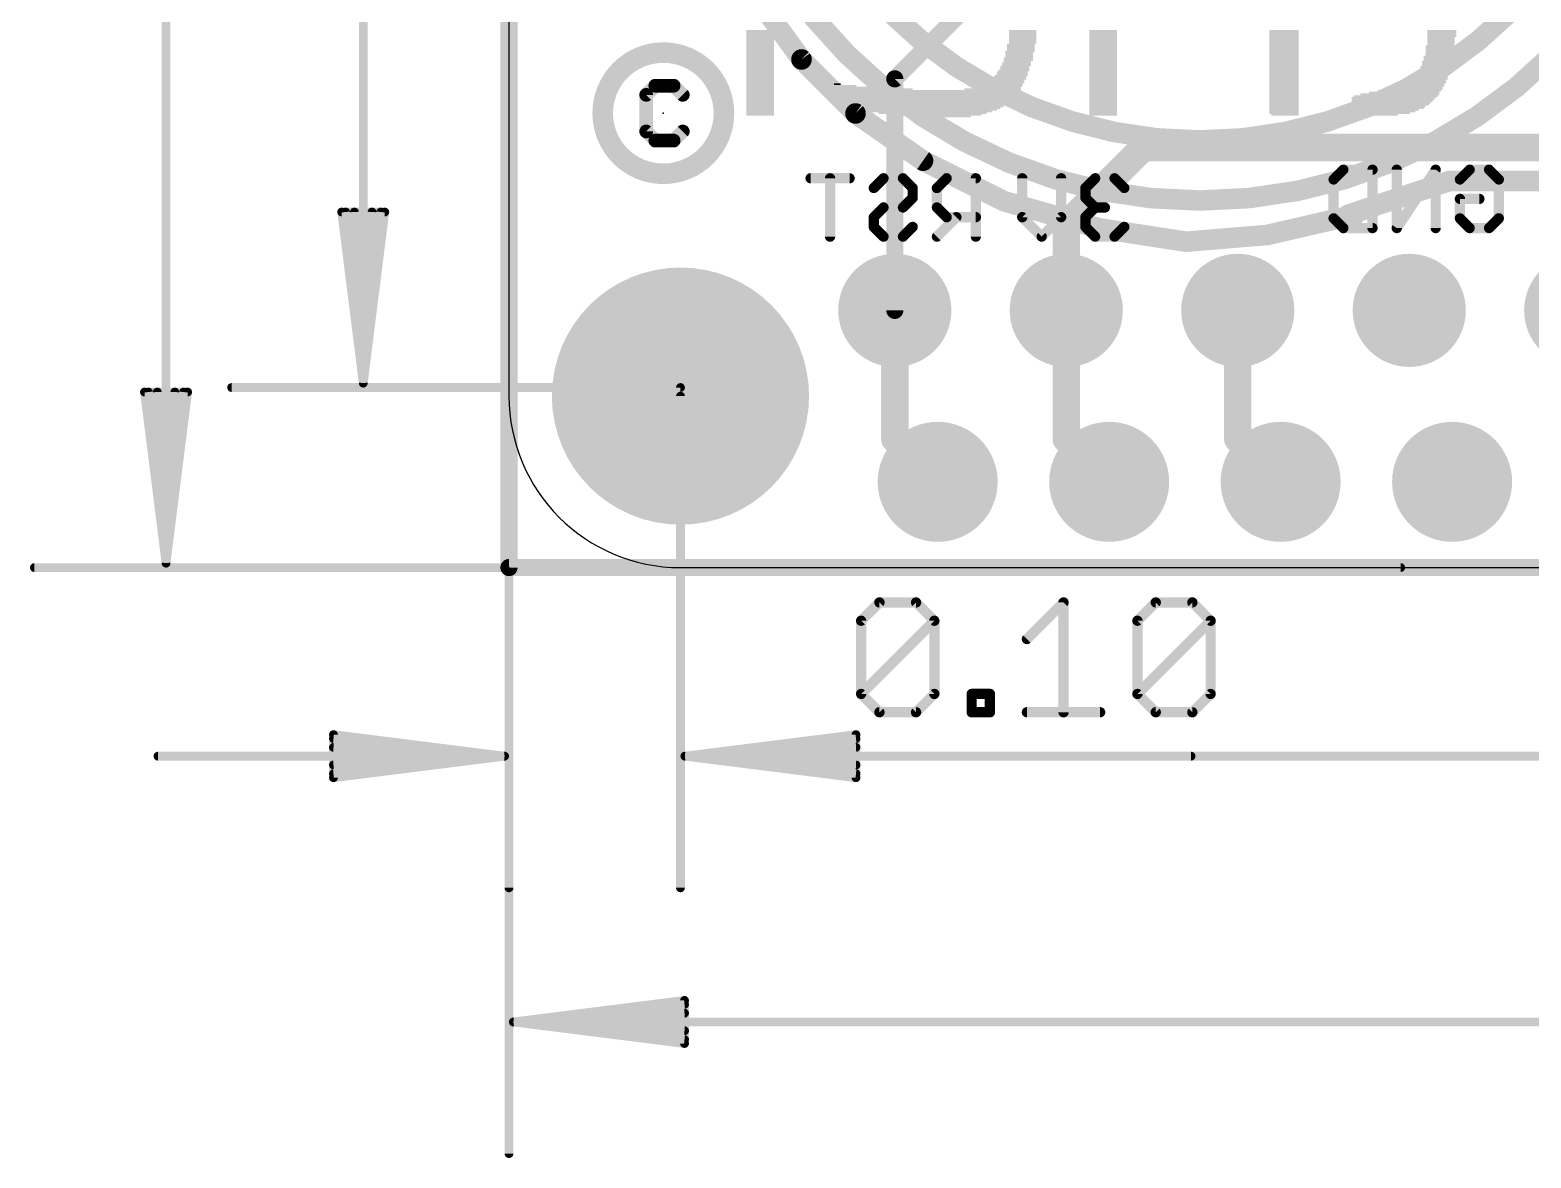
# Model space of a CAD drawing. Extents: x -7.4 to 58.7, y -8.7 to 28.8.
# Drawn here: x -7.1 to 15.14, y -8.75 to 7.96 of the extents above; entities that cross this region are included whole.
import ezdxf

# ---------------------------------------------------------------- set-up
doc = ezdxf.new("R2010")
doc.units = 0
for name, color, linetype in [('1', 12, 'CONTINUOUS'), ('16', 132, 'CONTINUOUS'), ('17', 110, 'CONTINUOUS'), ('20', 53, 'CONTINUOUS'), ('21', 40, 'CONTINUOUS'), ('22', 6, 'CONTINUOUS'), ('23', 53, 'CONTINUOUS'), ('47', 253, 'CONTINUOUS'), ('51', 253, 'CONTINUOUS')]:
    doc.layers.add(name, color=color, linetype=linetype)

# ---------------------------------------------------------------- blocks, each defined once
blk = doc.blocks.new('RECT')
blk.add_solid([(-0.5, -0.5), (0.5, -0.5), (-0.5, 0.5), (0.5, 0.5)])
blk = doc.blocks.new('ROUNDP')
at = {"const_width": 0.5}
blk.add_lwpolyline([(0, -0.25, 1), (0, 0.25, 1), (0, -0.25)], format="xyb", dxfattribs=at)

msp = doc.modelspace()

# ---------------------------------------------------------------- linework, layer by layer
at = {"layer": '1'}
for points, const_width in [([(0, 22.86), (0, 0)], 0.254), ([(5.715, 7.239), (15.494, 17.018)], 0.254), ([(5.715, 3.81), (5.715, 7.239)], 0.254), ([(8.255, 5.08), (9.398, 6.223)], 0.4064), ([(9.398, 6.223), (18.373, 6.223)], 0.4064), ([(8.255, 3.81), (8.255, 5.08)], 0.4064), ([(5.715, 3.81), (5.715, 1.905)], 0.4064), ([(8.255, 3.81), (8.255, 1.905)], 0.4064), ([(10.795, 3.81), (10.795, 1.905)], 0.4064), ([(5.715, 1.905), (6.35, 1.27)], 0.4064), ([(8.255, 1.905), (8.89, 1.27)], 0.4064), ([(10.795, 1.905), (11.43, 1.27)], 0.4064), ([(0, 0), (50.8, 0)], 0.254)]:
    msp.add_lwpolyline(points, dxfattribs=dict(at, const_width=const_width))
for points, const_width in [([(5.7785, 7.239, 1), (5.6515, 7.239)], 0.127), ([(5.6701, 7.2839, 1), (5.7599, 7.1941)], 0.127), ([(9.398, 6.3246, 1), (9.398, 6.1214)], 0.2032), ([(9.4698, 6.1512, 1), (9.3262, 6.2948)], 0.2032), ([(8.3566, 5.08, 1), (8.1534, 5.08)], 0.2032), ([(8.1832, 5.1518, 1), (8.3268, 5.0082)], 0.2032), ([(5.8166, 3.81, 1), (5.6134, 3.81)], 0.2032), ([(8.3566, 3.81, 1), (8.1534, 3.81)], 0.2032), ([(10.8966, 3.81, 1), (10.6934, 3.81)], 0.2032), ([(5.6515, 3.81, 1), (5.7785, 3.81)], 0.127), ([(8.1534, 3.81, 1), (8.3566, 3.81)], 0.2032), ([(5.6134, 1.905, 1), (5.8166, 1.905)], 0.2032), ([(5.7868, 1.9768, 1), (5.6432, 1.8332)], 0.2032), ([(8.1534, 1.905, 1), (8.3566, 1.905)], 0.2032), ([(8.3268, 1.9768, 1), (8.1832, 1.8332)], 0.2032), ([(10.6934, 1.905, 1), (10.8966, 1.905)], 0.2032), ([(10.8668, 1.9768, 1), (10.7232, 1.8332)], 0.2032), ([(6.2782, 1.1982, 1), (6.4218, 1.3418)], 0.2032), ([(8.8182, 1.1982, 1), (8.9618, 1.3418)], 0.2032), ([(11.3582, 1.1982, 1), (11.5018, 1.3418)], 0.2032), ([(0, 0.0635, 1), (0, -0.0635)], 0.127), ([(-0.0635, 0, 1), (0.0635, 0)], 0.127)]:
    msp.add_lwpolyline(points, format="xyb", dxfattribs=dict(at, const_width=const_width))
at = {"layer": '16', "const_width": 0.254}
for points in [[(0, 22.86), (0, 0)], [(0, 0), (50.8, 0)]]:
    msp.add_lwpolyline(points, dxfattribs=at)
at = {"layer": '16', "const_width": 0.127}
for points in [[(0, 0.0635, 1), (0, -0.0635)], [(-0.0635, 0, 1), (0.0635, 0)]]:
    msp.add_lwpolyline(points, format="xyb", dxfattribs=at)
at = {"layer": '20'}
for p, q in [((0, 20.32), (0, 2.54)), ((2.54, 0), (48.26, 0))]:
    msp.add_line(p, q, dxfattribs=at)
msp.add_arc((2.54, 2.54), 2.54, 180, 270, dxfattribs=at)
at = {"layer": '21'}
for points, const_width in [([(3.533, 8.627), (4.333, 7.527)], 0.3048), ([(4.333, 7.527), (5.133, 6.727)], 0.3048), ([(2.1676, 7.1381), (2.032, 7.0025)], 0.2032), ([(2.4387, 7.1381), (2.1676, 7.1381)], 0.2032), ([(2.5743, 7.0025), (2.4387, 7.1381)], 0.2032), ([(2.032, 7.0025), (2.032, 6.4602)], 0.2032), ([(5.133, 6.727), (6.133, 6.027)], 0.3048), ([(2.032, 6.4602), (2.1676, 6.3246)], 0.2032), ([(2.4387, 6.3246), (2.5743, 6.4602)], 0.2032), ([(2.1676, 6.3246), (2.4387, 6.3246)], 0.2032), ([(6.133, 6.027), (7.333, 5.427)], 0.3048), ([(12.433, 5.227), (13.933, 5.727)], 0.3048), ([(13.983, 5.727), (17.133, 5.727)], 0.3048), ([(7.333, 5.427), (8.733, 5.027)], 0.3048), ([(11.233, 4.927), (12.533, 5.227)], 0.3048), ([(8.733, 5.027), (10.033, 4.827)], 0.3048), ([(10.033, 4.827), (11.233, 4.927)], 0.3048)]:
    msp.add_lwpolyline(points, dxfattribs=dict(at, const_width=const_width))
for points, const_width in [([(2.286, 5.833, 1), (2.286, 7.629, 1), (2.286, 5.833)], 0.3048), ([(4.3869, 7.5809, 1), (4.2791, 7.4731)], 0.1524), ([(4.2714, 7.4822, 1), (4.3946, 7.5718)], 0.1524), ([(2.1676, 7.1889, 1), (2.1676, 7.0873)], 0.1016), ([(2.2035, 7.1022, 1), (2.1317, 7.174)], 0.1016), ([(2.4747, 7.174, 1), (2.4028, 7.1022)], 0.1016), ([(2.4387, 7.0873, 1), (2.4387, 7.1889)], 0.1016), ([(2.0828, 7.0025, 1), (1.9812, 7.0025)], 0.1016), ([(1.9961, 7.0384, 1), (2.0679, 6.9666)], 0.1016), ([(2.5384, 6.9666, 1), (2.6102, 7.0384)], 0.1016), ([(5.1767, 6.7894, 1), (5.0893, 6.6646)], 0.1524), ([(5.0791, 6.6731, 1), (5.1869, 6.7809)], 0.1524), ([(2.0679, 6.4961, 1), (1.9961, 6.4243)], 0.1016), ([(1.9812, 6.4602, 1), (2.0828, 6.4602)], 0.1016), ([(2.6102, 6.4243, 1), (2.5384, 6.4961)], 0.1016), ([(2.1676, 6.3754, 1), (2.1676, 6.2738)], 0.1016), ([(2.1317, 6.2887, 1), (2.2035, 6.3605)], 0.1016), ([(2.4028, 6.3605, 1), (2.4747, 6.2887)], 0.1016), ([(2.4387, 6.2738, 1), (2.4387, 6.3754)], 0.1016), ([(6.1671, 6.0952, 1), (6.0989, 5.9588)], 0.1524), ([(6.0893, 5.9646, 1), (6.1767, 6.0894)], 0.1524), ([(13.983, 5.8032, 1), (13.983, 5.6508)], 0.1524), ([(13.9571, 5.6547, 1), (13.9089, 5.7993)], 0.1524), ([(7.3539, 5.5003, 1), (7.3121, 5.3537)], 0.1524), ([(7.2989, 5.3588, 1), (7.3671, 5.4952)], 0.1524), ([(12.4089, 5.2993, 1), (12.4571, 5.1547)], 0.1524), ([(12.5501, 5.1528, 1), (12.5159, 5.3012)], 0.1524), ([(8.7446, 5.1023, 1), (8.7214, 4.9517)], 0.1524), ([(8.7121, 4.9537, 1), (8.7539, 5.1003)], 0.1524), ([(10.0267, 4.9029, 1), (10.0393, 4.7511)], 0.1524), ([(10.0214, 4.7517, 1), (10.0446, 4.9023)], 0.1524), ([(11.2159, 5.0012, 1), (11.2501, 4.8528)], 0.1524), ([(11.2393, 4.8511, 1), (11.2267, 5.0029)], 0.1524)]:
    msp.add_lwpolyline(points, format="xyb", dxfattribs=dict(at, const_width=const_width))
at = {"layer": '22', "const_width": 0.1524}
for points in [[(5.044, 5.7665), (4.4678, 5.7665)], [(4.7559, 4.9022), (4.7559, 5.7665)], [(5.4033, 5.6225), (5.5474, 5.7665)], [(5.5474, 5.7665), (5.8355, 5.7665)], [(5.8355, 5.7665), (5.9796, 5.6225)], [(6.4829, 5.7665), (6.3389, 5.6225)], [(6.9151, 5.7665), (6.4829, 5.7665)], [(6.9151, 4.9022), (6.9151, 5.7665)], [(7.6026, 5.1903), (7.6026, 5.7665)], [(8.1788, 5.7665), (8.1788, 5.1903)], [(8.6822, 5.7665), (8.5381, 5.6225)], [(8.9703, 5.7665), (8.6822, 5.7665)], [(9.1143, 5.6225), (8.9703, 5.7665)], [(12.2148, 5.7495), (12.3589, 5.8935)], [(12.2148, 5.1733), (12.2148, 5.7495)], [(12.3589, 5.8935), (12.791, 5.8935)], [(12.791, 5.8935), (12.791, 5.0292)], [(13.7266, 5.8935), (13.1503, 5.0292)], [(13.1503, 5.0292), (13.1503, 5.8935)], [(13.7266, 5.0292), (13.7266, 5.8935)], [(14.0859, 5.7495), (14.2299, 5.8935)], [(14.2299, 5.8935), (14.518, 5.8935)], [(14.518, 5.8935), (14.6621, 5.7495)], [(14.6621, 5.7495), (14.6621, 5.1733)], [(5.9796, 5.6225), (5.9796, 5.4784)], [(6.3389, 5.6225), (6.3389, 5.3344)], [(8.5381, 5.6225), (8.5381, 5.4784)], [(5.5474, 5.3344), (5.4033, 5.1903)], [(5.8355, 5.3344), (5.5474, 5.3344)], [(5.9796, 5.4784), (5.8355, 5.3344)], [(6.3389, 5.3344), (6.4829, 5.1903)], [(8.5381, 5.4784), (8.6822, 5.3344)], [(8.6822, 5.3344), (8.5381, 5.1903)], [(8.6822, 5.3344), (8.8262, 5.3344)], [(14.0859, 5.1733), (14.0859, 5.4614)], [(14.0859, 5.4614), (14.374, 5.4614)], [(5.4033, 5.1903), (5.4033, 5.0463)], [(5.4033, 5.0463), (5.5474, 4.9022)], [(5.8355, 4.9022), (5.9796, 5.0463)], [(6.627, 5.1903), (6.3389, 4.9022)], [(6.4829, 5.1903), (6.9151, 5.1903)], [(7.8907, 4.9022), (7.6026, 5.1903)], [(8.1788, 5.1903), (7.8907, 4.9022)], [(8.5381, 5.1903), (8.5381, 5.0463)], [(8.5381, 5.0463), (8.6822, 4.9022)], [(8.9703, 4.9022), (9.1143, 5.0463)], [(12.3589, 5.0292), (12.2148, 5.1733)], [(14.2299, 5.0292), (14.0859, 5.1733)], [(14.6621, 5.1733), (14.518, 5.0292)], [(5.5474, 4.9022), (5.8355, 4.9022)], [(8.6822, 4.9022), (8.9703, 4.9022)], [(12.791, 5.0292), (12.3589, 5.0292)], [(14.518, 5.0292), (14.2299, 5.0292)]]:
    msp.add_lwpolyline(points, dxfattribs=at)
at = {"layer": '22', "const_width": 0.0762}
for points in [[(4.4678, 5.8046, 1), (4.4678, 5.7284)], [(4.794, 5.7665, 1), (4.7178, 5.7665)], [(5.044, 5.7284, 1), (5.044, 5.8046)], [(5.5474, 5.8046, 1), (5.5474, 5.7284)], [(5.5743, 5.7396, 1), (5.5204, 5.7935)], [(5.8624, 5.7935, 1), (5.8086, 5.7396)], [(5.8355, 5.7284, 1), (5.8355, 5.8046)], [(6.4829, 5.8046, 1), (6.4829, 5.7284)], [(6.5099, 5.7396, 1), (6.456, 5.7935)], [(6.9532, 5.7665, 1), (6.877, 5.7665)], [(6.9151, 5.7284, 1), (6.9151, 5.8046)], [(7.6407, 5.7665, 1), (7.5645, 5.7665)], [(8.2169, 5.7665, 1), (8.1407, 5.7665)], [(8.6822, 5.8046, 1), (8.6822, 5.7284)], [(8.7091, 5.7396, 1), (8.6552, 5.7935)], [(8.9972, 5.7935, 1), (8.9433, 5.7396)], [(8.9703, 5.7284, 1), (8.9703, 5.8046)], [(12.2529, 5.7495, 1), (12.1767, 5.7495)], [(12.1879, 5.7764, 1), (12.2418, 5.7225)], [(12.3589, 5.9316, 1), (12.3589, 5.8554)], [(12.3858, 5.8666, 1), (12.3319, 5.9205)], [(12.8291, 5.8935, 1), (12.7529, 5.8935)], [(12.791, 5.8554, 1), (12.791, 5.9316)], [(13.1884, 5.8935, 1), (13.1122, 5.8935)], [(13.7647, 5.8935, 1), (13.6885, 5.8935)], [(13.7583, 5.8724, 1), (13.6949, 5.9147)], [(14.0589, 5.7764, 1), (14.1128, 5.7225)], [(14.2299, 5.9316, 1), (14.2299, 5.8554)], [(14.2569, 5.8666, 1), (14.203, 5.9205)], [(14.545, 5.9205, 1), (14.4911, 5.8666)], [(14.518, 5.8554, 1), (14.518, 5.9316)], [(14.7002, 5.7495, 1), (14.624, 5.7495)], [(14.6351, 5.7225, 1), (14.689, 5.7764)], [(5.3764, 5.6494, 1), (5.4303, 5.5955)], [(6.0177, 5.6225, 1), (5.9415, 5.6225)], [(5.9526, 5.5955, 1), (6.0065, 5.6494)], [(6.3119, 5.6494, 1), (6.3658, 5.5955)], [(6.377, 5.6225, 1), (6.3008, 5.6225)], [(8.5762, 5.6225, 1), (8.5, 5.6225)], [(8.5112, 5.6494, 1), (8.565, 5.5955)], [(9.0874, 5.5955, 1), (9.1413, 5.6494)], [(5.5474, 5.3725, 1), (5.5474, 5.2963)], [(5.5743, 5.3074, 1), (5.5204, 5.3613)], [(5.8086, 5.3613, 1), (5.8624, 5.3074)], [(5.8355, 5.2963, 1), (5.8355, 5.3725)], [(5.9415, 5.4784, 1), (6.0177, 5.4784)], [(6.0065, 5.4515, 1), (5.9526, 5.5054)], [(6.3658, 5.3613, 1), (6.3119, 5.3074)], [(6.3008, 5.3344, 1), (6.377, 5.3344)], [(8.565, 5.5054, 1), (8.5112, 5.4515)], [(8.5, 5.4784, 1), (8.5762, 5.4784)], [(8.6822, 5.3725, 1), (8.6822, 5.2963)], [(8.7091, 5.3074, 1), (8.6552, 5.3613)], [(8.6552, 5.3074, 1), (8.7091, 5.3613)], [(8.8262, 5.2963, 1), (8.8262, 5.3725)], [(14.124, 5.4614, 1), (14.0478, 5.4614)], [(14.0859, 5.4995, 1), (14.0859, 5.4233)], [(14.374, 5.4233, 1), (14.374, 5.4995)], [(5.4414, 5.1903, 1), (5.3652, 5.1903)], [(5.3764, 5.2173, 1), (5.4303, 5.1634)], [(5.4303, 5.0732, 1), (5.3764, 5.0193)], [(6.0065, 5.0193, 1), (5.9526, 5.0732)], [(6.4829, 5.2284, 1), (6.4829, 5.1522)], [(6.456, 5.1634, 1), (6.5099, 5.2173)], [(6.6539, 5.1634, 1), (6.6, 5.2173)], [(6.9151, 5.1522, 1), (6.9151, 5.2284)], [(7.6295, 5.2173, 1), (7.5756, 5.1634)], [(7.5645, 5.1903, 1), (7.6407, 5.1903)], [(8.1407, 5.1903, 1), (8.2169, 5.1903)], [(8.2057, 5.1634, 1), (8.1519, 5.2173)], [(8.5762, 5.1903, 1), (8.5, 5.1903)], [(8.5112, 5.2173, 1), (8.565, 5.1634)], [(8.565, 5.0732, 1), (8.5112, 5.0193)], [(9.1413, 5.0193, 1), (9.0874, 5.0732)], [(12.2418, 5.2002, 1), (12.1879, 5.1463)], [(12.1767, 5.1733, 1), (12.2529, 5.1733)], [(14.1128, 5.2002, 1), (14.0589, 5.1463)], [(14.0478, 5.1733, 1), (14.124, 5.1733)], [(14.624, 5.1733, 1), (14.7002, 5.1733)], [(14.689, 5.1463, 1), (14.6351, 5.2002)], [(4.7178, 4.9022, 1), (4.794, 4.9022)], [(5.3652, 5.0463, 1), (5.4414, 5.0463)], [(5.5474, 4.9403, 1), (5.5474, 4.8641)], [(5.5204, 4.8753, 1), (5.5743, 4.9291)], [(5.8086, 4.9291, 1), (5.8624, 4.8753)], [(5.8355, 4.8641, 1), (5.8355, 4.9403)], [(6.3119, 4.9291, 1), (6.3658, 4.8753)], [(6.877, 4.9022, 1), (6.9532, 4.9022)], [(7.8637, 4.9291, 1), (7.9176, 4.8753)], [(7.8637, 4.8753, 1), (7.9176, 4.9291)], [(8.5, 5.0463, 1), (8.5762, 5.0463)], [(8.6822, 4.9403, 1), (8.6822, 4.8641)], [(8.6552, 4.8753, 1), (8.7091, 4.9291)], [(8.9433, 4.9291, 1), (8.9972, 4.8753)], [(8.9703, 4.8641, 1), (8.9703, 4.9403)], [(12.3589, 5.0673, 1), (12.3589, 4.9911)], [(12.3319, 5.0023, 1), (12.3858, 5.0561)], [(12.7529, 5.0292, 1), (12.8291, 5.0292)], [(12.791, 4.9911, 1), (12.791, 5.0673)], [(13.1186, 5.0503, 1), (13.182, 5.0081)], [(13.1122, 5.0292, 1), (13.1884, 5.0292)], [(13.6885, 5.0292, 1), (13.7647, 5.0292)], [(14.2299, 5.0673, 1), (14.2299, 4.9911)], [(14.203, 5.0023, 1), (14.2569, 5.0561)], [(14.4911, 5.0561, 1), (14.545, 5.0023)], [(14.518, 4.9911, 1), (14.518, 5.0673)]]:
    msp.add_lwpolyline(points, format="xyb", dxfattribs=at)
at = {"layer": '23'}
for p in [(2.286, 6.731), (0, 0)]:
    msp.add_point(p, dxfattribs=at)
at = {"layer": '47'}
for points, const_width in [([(-5.08, 0.065), (-5.08, 22.795)], 0.13), ([(-2.159, 2.732), (-2.159, 20.255)], 0.13), ([(0, 16.51), (0, -4.744)], 0.13), ([(0, 12.7), (0, -8.681)], 0.13), ([(-2.159, 2.732), (-2.4782, 5.267)], 0.13), ([(-2.4782, 5.267), (-1.8398, 5.267)], 0.13), ([(-2.159, 2.732), (-2.419, 5.267)], 0.13), ([(-2.159, 2.732), (-2.289, 5.267)], 0.13), ([(-1.8398, 5.267), (-2.159, 2.732)], 0.13), ([(-2.029, 5.267), (-2.159, 2.732)], 0.13), ([(-1.899, 5.267), (-2.159, 2.732)], 0.13), ([(2.54, 2.667), (-4.109, 2.667)], 0.13), ([(2.54, 2.667), (2.54, -4.744)], 0.13), ([(-5.08, 0.065), (-5.3992, 2.6)], 0.13), ([(-5.3992, 2.6), (-4.7608, 2.6)], 0.13), ([(-5.08, 0.065), (-5.34, 2.6)], 0.13), ([(-5.08, 0.065), (-5.21, 2.6)], 0.13), ([(-4.7608, 2.6), (-5.08, 0.065)], 0.13), ([(-4.95, 2.6), (-5.08, 0.065)], 0.13), ([(-4.82, 2.6), (-5.08, 0.065)], 0.13), ([(2.54, 2.54), (2.54, -4.744)], 0.13), ([(13.208, 0), (-7.03, 0)], 0.13), ([(5.2162, -0.7875), (5.4874, -0.5163)], 0.1524), ([(5.4874, -0.5163), (6.0297, -0.5163)], 0.1524), ([(6.0297, -0.5163), (6.3009, -0.7875)], 0.1524), ([(7.6719, -1.0586), (8.2143, -0.5163)], 0.1524), ([(8.2143, -0.5163), (8.2143, -2.1433)], 0.1524), ([(9.3091, -0.7875), (9.5803, -0.5163)], 0.1524), ([(9.5803, -0.5163), (10.1226, -0.5163)], 0.1524), ([(10.1226, -0.5163), (10.3938, -0.7875)], 0.1524), ([(5.2162, -1.8721), (5.2162, -0.7875)], 0.1524), ([(5.2162, -1.8721), (6.3009, -0.7875)], 0.1524), ([(6.3009, -0.7875), (6.3009, -1.8721)], 0.1524), ([(9.3091, -1.8721), (9.3091, -0.7875)], 0.1524), ([(9.3091, -1.8721), (10.3938, -0.7875)], 0.1524), ([(10.3938, -0.7875), (10.3938, -1.8721)], 0.1524), ([(5.4874, -2.1433), (5.2162, -1.8721)], 0.1524), ([(6.3009, -1.8721), (6.0297, -2.1433)], 0.1524), ([(6.8534, -2.1433), (6.8534, -1.8721)], 0.1524), ([(6.8534, -1.8721), (7.1245, -1.8721)], 0.1524), ([(7.1245, -1.8721), (7.1245, -2.1433)], 0.1524), ([(9.5803, -2.1433), (9.3091, -1.8721)], 0.1524), ([(10.3938, -1.8721), (10.1226, -2.1433)], 0.1524), ([(6.0297, -2.1433), (5.4874, -2.1433)], 0.1524), ([(7.1245, -2.1433), (6.8534, -2.1433)], 0.1524), ([(7.6719, -2.1433), (8.7566, -2.1433)], 0.1524), ([(10.1226, -2.1433), (9.5803, -2.1433)], 0.1524), ([(-0.065, -2.794), (-2.6, -2.4748)], 0.13), ([(-2.6, -2.4748), (-2.6, -3.1132)], 0.13), ([(2.605, -2.794), (5.14, -2.4748)], 0.13), ([(2.605, -2.794), (5.14, -2.4748)], 0.13), ([(5.14, -2.4748), (5.14, -3.1132)], 0.13), ([(5.14, -2.4748), (5.14, -3.1132)], 0.13), ([(-0.065, -2.794), (-2.6, -2.534)], 0.13), ([(-0.065, -2.794), (-2.6, -2.664)], 0.13), ([(2.605, -2.794), (5.14, -2.534)], 0.13), ([(2.605, -2.794), (5.14, -2.534)], 0.13), ([(2.605, -2.794), (5.14, -2.664)], 0.13), ([(2.605, -2.794), (5.14, -2.664)], 0.13), ([(-0.065, -2.794), (-5.2, -2.794)], 0.13), ([(-2.6, -3.1132), (-0.065, -2.794)], 0.13), ([(-2.6, -2.924), (-0.065, -2.794)], 0.13), ([(-2.6, -3.054), (-0.065, -2.794)], 0.13), ([(2.605, -2.794), (10.1028, -2.794)], 0.13), ([(5.14, -3.1132), (2.605, -2.794)], 0.13), ([(5.14, -2.924), (2.605, -2.794)], 0.13), ([(5.14, -3.054), (2.605, -2.794)], 0.13), ([(2.605, -2.794), (48.195, -2.794)], 0.13), ([(5.14, -3.1132), (2.605, -2.794)], 0.13), ([(5.14, -2.924), (2.605, -2.794)], 0.13), ([(5.14, -3.054), (2.605, -2.794)], 0.13), ([(0.065, -6.731), (2.6, -6.4118)], 0.13), ([(0.065, -6.731), (2.6, -6.471)], 0.13), ([(2.6, -6.4118), (2.6, -7.0502)], 0.13), ([(0.065, -6.731), (2.6, -6.601)], 0.13), ([(0.065, -6.731), (50.735, -6.731)], 0.13), ([(2.6, -7.0502), (0.065, -6.731)], 0.13), ([(2.6, -6.861), (0.065, -6.731)], 0.13), ([(2.6, -6.991), (0.065, -6.731)], 0.13)]:
    msp.add_lwpolyline(points, dxfattribs=dict(at, const_width=const_width))
for points, const_width in [([(-2.446, 5.2711, 1), (-2.5105, 5.2629)], 0.065), ([(-2.4782, 5.2995, 1), (-2.4782, 5.2345)], 0.065), ([(-2.3867, 5.2703, 1), (-2.4513, 5.2637)], 0.065), ([(-2.2565, 5.2687, 1), (-2.3215, 5.2653)], 0.065), ([(-1.9965, 5.2653, 1), (-2.0615, 5.2687)], 0.065), ([(-1.8667, 5.2637, 1), (-1.9313, 5.2703)], 0.065), ([(-1.8075, 5.2629, 1), (-1.872, 5.2711)], 0.065), ([(-1.8398, 5.2345, 1), (-1.8398, 5.2995)], 0.065), ([(-4.109, 2.6995, 1), (-4.109, 2.6345)], 0.065), ([(-2.1912, 2.7361, 1), (-2.1268, 2.7279)], 0.065), ([(-2.1913, 2.7353, 1), (-2.1267, 2.7287)], 0.065), ([(-2.1915, 2.7303, 1), (-2.1265, 2.7337)], 0.065), ([(-2.1915, 2.7337, 1), (-2.1265, 2.7303)], 0.065), ([(-2.1915, 2.732, 1), (-2.1265, 2.732)], 0.065), ([(-2.1913, 2.7287, 1), (-2.1267, 2.7353)], 0.065), ([(-2.1912, 2.7279, 1), (-2.1268, 2.7361)], 0.065), ([(2.5725, 2.667, 1), (2.5075, 2.667)], 0.065), ([(2.54, 2.6345, 1), (2.54, 2.6995)], 0.065), ([(-5.367, 2.6041, 1), (-5.4315, 2.5959)], 0.065), ([(-5.3992, 2.6325, 1), (-5.3992, 2.5675)], 0.065), ([(-5.3077, 2.6033, 1), (-5.3723, 2.5967)], 0.065), ([(-5.1775, 2.6017, 1), (-5.2425, 2.5983)], 0.065), ([(-4.9175, 2.5983, 1), (-4.9825, 2.6017)], 0.065), ([(-4.7877, 2.5967, 1), (-4.8523, 2.6033)], 0.065), ([(-4.7285, 2.5959, 1), (-4.793, 2.6041)], 0.065), ([(-4.7608, 2.5675, 1), (-4.7608, 2.6325)], 0.065), ([(2.5725, 2.54, 1), (2.5075, 2.54)], 0.065), ([(-7.03, 0.0325, 1), (-7.03, -0.0325)], 0.065), ([(-5.1122, 0.0691, 1), (-5.0478, 0.0609)], 0.065), ([(-5.1123, 0.0683, 1), (-5.0477, 0.0617)], 0.065), ([(-5.1125, 0.0633, 1), (-5.0475, 0.0667)], 0.065), ([(-5.1125, 0.0667, 1), (-5.0475, 0.0633)], 0.065), ([(-5.1125, 0.065, 1), (-5.0475, 0.065)], 0.065), ([(-5.1123, 0.0617, 1), (-5.0477, 0.0683)], 0.065), ([(-5.1122, 0.0609, 1), (-5.0478, 0.0691)], 0.065), ([(13.208, -0.0325, 1), (13.208, 0.0325)], 0.065), ([(5.4874, -0.4782, 1), (5.4874, -0.5544)], 0.0762), ([(5.5143, -0.5433, 1), (5.4604, -0.4894)], 0.0762), ([(6.0566, -0.4894, 1), (6.0028, -0.5433)], 0.0762), ([(6.0297, -0.5544, 1), (6.0297, -0.4782)], 0.0762), ([(8.2524, -0.5163, 1), (8.1762, -0.5163)], 0.0762), ([(8.2412, -0.5433, 1), (8.1873, -0.4894)], 0.0762), ([(9.5803, -0.4782, 1), (9.5803, -0.5544)], 0.0762), ([(9.6072, -0.5433, 1), (9.5533, -0.4894)], 0.0762), ([(10.1495, -0.4894, 1), (10.0956, -0.5433)], 0.0762), ([(10.1226, -0.5544, 1), (10.1226, -0.4782)], 0.0762), ([(5.2543, -0.7875, 1), (5.1781, -0.7875)], 0.0762), ([(5.1893, -0.7605, 1), (5.2431, -0.8144)], 0.0762), ([(6.339, -0.7875, 1), (6.2628, -0.7875)], 0.0762), ([(6.3278, -0.8144, 1), (6.2739, -0.7605)], 0.0762), ([(6.2739, -0.8144, 1), (6.3278, -0.7605)], 0.0762), ([(9.2821, -0.7605, 1), (9.336, -0.8144)], 0.0762), ([(9.3472, -0.7875, 1), (9.271, -0.7875)], 0.0762), ([(10.4319, -0.7875, 1), (10.3557, -0.7875)], 0.0762), ([(10.4207, -0.8144, 1), (10.3668, -0.7605)], 0.0762), ([(10.3668, -0.8144, 1), (10.4207, -0.7605)], 0.0762), ([(7.645, -1.0317, 1), (7.6989, -1.0856)], 0.0762), ([(5.2431, -1.8452, 1), (5.1893, -1.8991)], 0.0762), ([(5.1893, -1.8452, 1), (5.2431, -1.8991)], 0.0762), ([(5.1781, -1.8721, 1), (5.2543, -1.8721)], 0.0762), ([(6.2628, -1.8721, 1), (6.339, -1.8721)], 0.0762), ([(6.3278, -1.8991, 1), (6.2739, -1.8452)], 0.0762), ([(6.8915, -1.8721, 1), (6.8153, -1.8721)], 0.0762), ([(6.8534, -1.834, 1), (6.8534, -1.9102)], 0.0762), ([(7.1626, -1.8721, 1), (7.0864, -1.8721)], 0.0762), ([(7.1245, -1.9102, 1), (7.1245, -1.834)], 0.0762), ([(9.336, -1.8452, 1), (9.2821, -1.8991)], 0.0762), ([(9.2821, -1.8452, 1), (9.336, -1.8991)], 0.0762), ([(9.271, -1.8721, 1), (9.3472, -1.8721)], 0.0762), ([(10.3557, -1.8721, 1), (10.4319, -1.8721)], 0.0762), ([(10.4207, -1.8991, 1), (10.3668, -1.8452)], 0.0762), ([(5.4874, -2.1052, 1), (5.4874, -2.1814)], 0.0762), ([(5.4604, -2.1702, 1), (5.5143, -2.1164)], 0.0762), ([(6.0028, -2.1164, 1), (6.0566, -2.1702)], 0.0762), ([(6.0297, -2.1814, 1), (6.0297, -2.1052)], 0.0762), ([(6.8534, -2.1052, 1), (6.8534, -2.1814)], 0.0762), ([(6.8153, -2.1433, 1), (6.8915, -2.1433)], 0.0762), ([(7.0864, -2.1433, 1), (7.1626, -2.1433)], 0.0762), ([(7.1245, -2.1814, 1), (7.1245, -2.1052)], 0.0762), ([(7.6719, -2.1052, 1), (7.6719, -2.1814)], 0.0762), ([(8.1762, -2.1433, 1), (8.2524, -2.1433)], 0.0762), ([(8.7566, -2.1814, 1), (8.7566, -2.1052)], 0.0762), ([(9.5803, -2.1052, 1), (9.5803, -2.1814)], 0.0762), ([(9.5533, -2.1702, 1), (9.6072, -2.1164)], 0.0762), ([(10.0956, -2.1164, 1), (10.1495, -2.1702)], 0.0762), ([(10.1226, -2.1814, 1), (10.1226, -2.1052)], 0.0762), ([(-2.5959, -2.4425, 1), (-2.6041, -2.507)], 0.065), ([(-2.5675, -2.4748, 1), (-2.6325, -2.4748)], 0.065), ([(5.1725, -2.4748, 1), (5.1075, -2.4748)], 0.065), ([(5.1725, -2.4748, 1), (5.1075, -2.4748)], 0.065), ([(5.1441, -2.507, 1), (5.1359, -2.4425)], 0.065), ([(5.1441, -2.507, 1), (5.1359, -2.4425)], 0.065), ([(-2.5967, -2.5017, 1), (-2.6033, -2.5663)], 0.065), ([(-2.5983, -2.6315, 1), (-2.6017, -2.6965)], 0.065), ([(5.1433, -2.5663, 1), (5.1367, -2.5017)], 0.065), ([(5.1433, -2.5663, 1), (5.1367, -2.5017)], 0.065), ([(5.1417, -2.6965, 1), (5.1383, -2.6315)], 0.065), ([(5.1417, -2.6965, 1), (5.1383, -2.6315)], 0.065), ([(-5.2, -2.7615, 1), (-5.2, -2.8265)], 0.065), ([(-2.6017, -2.8915, 1), (-2.5983, -2.9565)], 0.065), ([(-0.0609, -2.8262, 1), (-0.0691, -2.7618)], 0.065), ([(-0.0691, -2.8262, 1), (-0.0609, -2.7618)], 0.065), ([(-0.0617, -2.8263, 1), (-0.0683, -2.7617)], 0.065), ([(-0.0683, -2.8263, 1), (-0.0617, -2.7617)], 0.065), ([(-0.0667, -2.8265, 1), (-0.0633, -2.7615)], 0.065), ([(-0.0633, -2.8265, 1), (-0.0667, -2.7615)], 0.065), ([(-0.065, -2.8265, 1), (-0.065, -2.7615)], 0.065), ([(2.605, -2.7615, 1), (2.605, -2.8265)], 0.065), ([(2.6091, -2.7618, 1), (2.6009, -2.8262)], 0.065), ([(2.6033, -2.7615, 1), (2.6067, -2.8265)], 0.065), ([(2.6067, -2.7615, 1), (2.6033, -2.8265)], 0.065), ([(2.6083, -2.7617, 1), (2.6017, -2.8263)], 0.065), ([(2.605, -2.7615, 1), (2.605, -2.8265)], 0.065), ([(2.6091, -2.7618, 1), (2.6009, -2.8262)], 0.065), ([(2.6033, -2.7615, 1), (2.6067, -2.8265)], 0.065), ([(2.6067, -2.7615, 1), (2.6033, -2.8265)], 0.065), ([(2.6083, -2.7617, 1), (2.6017, -2.8263)], 0.065), ([(2.6017, -2.7617, 1), (2.6083, -2.8263)], 0.065), ([(2.6017, -2.7617, 1), (2.6083, -2.8263)], 0.065), ([(2.6009, -2.7618, 1), (2.6091, -2.8262)], 0.065), ([(2.6009, -2.7618, 1), (2.6091, -2.8262)], 0.065), ([(5.1383, -2.9565, 1), (5.1417, -2.8915)], 0.065), ([(5.1383, -2.9565, 1), (5.1417, -2.8915)], 0.065), ([(10.1028, -2.8265, 1), (10.1028, -2.7615)], 0.065), ([(-2.6033, -3.0217, 1), (-2.5967, -3.0863)], 0.065), ([(-2.6041, -3.081, 1), (-2.5959, -3.1455)], 0.065), ([(-2.6325, -3.1132, 1), (-2.5675, -3.1132)], 0.065), ([(5.1075, -3.1132, 1), (5.1725, -3.1132)], 0.065), ([(5.1075, -3.1132, 1), (5.1725, -3.1132)], 0.065), ([(5.1359, -3.1455, 1), (5.1441, -3.081)], 0.065), ([(5.1359, -3.1455, 1), (5.1441, -3.081)], 0.065), ([(5.1367, -3.0863, 1), (5.1433, -3.0217)], 0.065), ([(5.1367, -3.0863, 1), (5.1433, -3.0217)], 0.065), ([(-0.0325, -4.744, 1), (0.0325, -4.744)], 0.065), ([(2.5075, -4.744, 1), (2.5725, -4.744)], 0.065), ([(2.5075, -4.744, 1), (2.5725, -4.744)], 0.065), ([(2.6325, -6.4118, 1), (2.5675, -6.4118)], 0.065), ([(2.6041, -6.444, 1), (2.5959, -6.3795)], 0.065), ([(2.6033, -6.5033, 1), (2.5967, -6.4387)], 0.065), ([(0.065, -6.6985, 1), (0.065, -6.7635)], 0.065), ([(0.0691, -6.6988, 1), (0.0609, -6.7632)], 0.065), ([(0.0633, -6.6985, 1), (0.0667, -6.7635)], 0.065), ([(0.0667, -6.6985, 1), (0.0633, -6.7635)], 0.065), ([(0.0683, -6.6987, 1), (0.0617, -6.7633)], 0.065), ([(0.0617, -6.6987, 1), (0.0683, -6.7633)], 0.065), ([(0.0609, -6.6988, 1), (0.0691, -6.7632)], 0.065), ([(2.6017, -6.6335, 1), (2.5983, -6.5685)], 0.065), ([(2.5983, -6.8935, 1), (2.6017, -6.8285)], 0.065), ([(2.5675, -7.0502, 1), (2.6325, -7.0502)], 0.065), ([(2.5959, -7.0825, 1), (2.6041, -7.018)], 0.065), ([(2.5967, -7.0233, 1), (2.6033, -6.9587)], 0.065), ([(-0.0325, -8.681, 1), (0.0325, -8.681)], 0.065)]:
    msp.add_lwpolyline(points, format="xyb", dxfattribs=dict(at, const_width=const_width))
at = {"layer": '51', "const_width": 0.3048}
for points in [[(10.233, 5.437, 1), (10.233, 20.217, 1), (10.233, 5.437)], [(10.233, 6.327, 1), (10.233, 19.327, 1), (10.233, 6.327)]]:
    msp.add_lwpolyline(points, format="xyb", dxfattribs=at)

# ---------------------------------------------------------------- block references
at = {"layer": '17', "xscale": 1.6764, "yscale": 1.6764, "rotation": 270}
for p in [(5.715, 3.81), (5.715, 3.81), (8.255, 3.81), (8.255, 3.81), (10.795, 3.81), (10.795, 3.81), (13.335, 3.81), (13.335, 3.81), (15.875, 3.81), (15.875, 3.81)]:
    msp.add_blockref('ROUNDP', p, dxfattribs=at)
at = {"layer": '17'}
for p, xscale, yscale in [((2.54, 2.54), 3.81, 3.81), ((2.54, 2.54), 3.81, 3.81), ((6.35, 1.27), 1.778, 1.778), ((6.35, 1.27), 1.778, 1.778), ((8.89, 1.27), 1.778, 1.778), ((8.89, 1.27), 1.778, 1.778), ((11.43, 1.27), 1.778, 1.778), ((11.43, 1.27), 1.778, 1.778), ((13.97, 1.27), 1.778, 1.778), ((13.97, 1.27), 1.778, 1.778)]:
    msp.add_blockref('ROUNDP', p, dxfattribs=dict(at, xscale=xscale, yscale=yscale))
at = {"layer": '22', "yscale": 0.0254, "rotation": 180}
for p, xscale in [((3.7211, 7.9502), 0.4064), ((3.7211, 7.9248), 0.4064), ((3.7211, 7.8994), 0.4064), ((3.7211, 7.874), 0.4064), ((3.7211, 7.8486), 0.4064), ((3.7211, 7.8232), 0.4064), ((3.7211, 7.7978), 0.4064), ((3.7211, 7.7724), 0.4064), ((7.6073, 7.9502), 0.4064), ((7.6073, 7.9248), 0.4064), ((7.6073, 7.8994), 0.4064), ((7.6073, 7.874), 0.4064), ((7.6073, 7.8486), 0.4064), ((7.6073, 7.8232), 0.4064), ((7.6073, 7.7978), 0.4064), ((7.6073, 7.7724), 0.4064), ((8.8011, 7.9502), 0.4064), ((8.8011, 7.9248), 0.4064), ((8.8011, 7.8994), 0.4064), ((8.8011, 7.874), 0.4064), ((8.8011, 7.8486), 0.4064), ((8.8011, 7.8232), 0.4064), ((8.8011, 7.7978), 0.4064), ((8.8011, 7.7724), 0.4064), ((11.4808, 7.9502), 0.4318), ((11.4808, 7.9248), 0.4318), ((11.4808, 7.8994), 0.4318), ((11.4808, 7.874), 0.4318), ((11.4808, 7.8486), 0.4318), ((11.4808, 7.8232), 0.4318), ((11.4808, 7.7978), 0.4318), ((11.4808, 7.7724), 0.4318), ((13.8176, 7.9502), 0.4318), ((13.8176, 7.9248), 0.4318), ((13.8176, 7.8994), 0.4318), ((13.8176, 7.874), 0.4318), ((13.8049, 7.8486), 0.4064), ((13.8049, 7.8232), 0.4064), ((13.8049, 7.7978), 0.4064), ((13.8049, 7.7724), 0.4064), ((3.7211, 7.747), 0.4064), ((3.7211, 7.7216), 0.4064), ((3.7211, 7.6962), 0.4064), ((3.7211, 7.6708), 0.4064), ((3.7211, 7.6454), 0.4064), ((3.7211, 7.62), 0.4064), ((3.7211, 7.5946), 0.4064), ((3.7211, 7.5692), 0.4064), ((7.5692, 7.6454), 0.4318), ((7.5565, 7.62), 0.4064), ((7.5565, 7.5946), 0.4064), ((7.5565, 7.5692), 0.4064), ((7.5819, 7.747), 0.4064), ((7.5819, 7.7216), 0.4064), ((7.5819, 7.6962), 0.4064), ((7.5819, 7.6708), 0.4064), ((8.8011, 7.747), 0.4064), ((8.8011, 7.7216), 0.4064), ((8.8011, 7.6962), 0.4064), ((8.8011, 7.6708), 0.4064), ((8.8011, 7.6454), 0.4064), ((8.8011, 7.62), 0.4064), ((8.8011, 7.5946), 0.4064), ((8.8011, 7.5692), 0.4064), ((11.4808, 7.747), 0.4318), ((11.4808, 7.7216), 0.4318), ((11.4808, 7.6962), 0.4318), ((11.4808, 7.6708), 0.4318), ((11.4808, 7.6454), 0.4318), ((11.4808, 7.62), 0.4318), ((11.4808, 7.5946), 0.4318), ((11.4808, 7.5692), 0.4318), ((13.7668, 7.5692), 0.4318), ((13.7922, 7.7216), 0.4318), ((13.7922, 7.6962), 0.4318), ((13.7922, 7.6708), 0.4318), ((13.7922, 7.6454), 0.4318), ((13.7795, 7.62), 0.4064), ((13.7795, 7.5946), 0.4064), ((13.8049, 7.747), 0.4064), ((3.7211, 7.5438), 0.4064), ((3.7211, 7.5184), 0.4064), ((3.7211, 7.493), 0.4064), ((3.7211, 7.4676), 0.4064), ((3.7211, 7.4422), 0.4064), ((3.7211, 7.4168), 0.4064), ((3.7211, 7.3914), 0.4064), ((3.7211, 7.366), 0.4064), ((3.7211, 7.3406), 0.4064), ((7.4549, 7.3406), 0.4572), ((7.4803, 7.366), 0.4572), ((7.493, 7.4168), 0.4318), ((7.493, 7.3914), 0.4318), ((7.5184, 7.4676), 0.4318), ((7.5184, 7.4422), 0.4318), ((7.5438, 7.5438), 0.4318), ((7.5438, 7.5184), 0.4318), ((7.5311, 7.493), 0.4064), ((8.8011, 7.5438), 0.4064), ((8.8011, 7.5184), 0.4064), ((8.8011, 7.493), 0.4064), ((8.8011, 7.4676), 0.4064), ((8.8011, 7.4422), 0.4064), ((8.8011, 7.4168), 0.4064), ((8.8011, 7.3914), 0.4064), ((8.8011, 7.366), 0.4064), ((8.8011, 7.3406), 0.4064), ((11.4808, 7.5438), 0.4318), ((11.4808, 7.5184), 0.4318), ((11.4808, 7.493), 0.4318), ((11.4808, 7.4676), 0.4318), ((11.4808, 7.4422), 0.4318), ((11.4808, 7.4168), 0.4318), ((11.4808, 7.3914), 0.4318), ((11.4808, 7.366), 0.4318), ((11.4808, 7.3406), 0.4318), ((13.7033, 7.366), 0.4572), ((13.7033, 7.3406), 0.4572), ((13.7287, 7.4168), 0.4572), ((13.7287, 7.3914), 0.4572), ((13.7541, 7.493), 0.4572), ((13.7414, 7.4676), 0.4318), ((13.7414, 7.4422), 0.4318), ((13.7668, 7.5438), 0.4318), ((13.7668, 7.5184), 0.4318), ((3.7211, 7.3152), 0.4064), ((3.7211, 7.2898), 0.4064), ((3.7211, 7.2644), 0.4064), ((3.7211, 7.239), 0.4064), ((3.7211, 7.2136), 0.4064), ((3.7211, 7.1882), 0.4064), ((3.7211, 7.1628), 0.4064), ((3.7211, 7.1374), 0.4064), ((3.7211, 7.112), 0.4064), ((4.8641, 7.1628), 0.1016), ((4.9784, 7.1374), 0.3302), ((5.1181, 7.112), 0.6096), ((7.239, 7.112), 0.6858), ((7.2898, 7.1374), 0.635), ((7.3152, 7.1628), 0.5842), ((7.3533, 7.1882), 0.5588), ((7.3787, 7.2136), 0.508), ((7.4041, 7.239), 0.508), ((7.4168, 7.2644), 0.4826), ((7.4422, 7.2898), 0.4826), ((7.4549, 7.3152), 0.4572), ((8.8011, 7.3152), 0.4064), ((8.8011, 7.2898), 0.4064), ((8.8011, 7.2644), 0.4064), ((8.8011, 7.239), 0.4064), ((8.8011, 7.2136), 0.4064), ((8.8011, 7.1882), 0.4064), ((8.8011, 7.1628), 0.4064), ((8.8011, 7.1374), 0.4064), ((8.8011, 7.112), 0.4064), ((11.4808, 7.3152), 0.4318), ((11.4808, 7.2898), 0.4318), ((11.4808, 7.2644), 0.4318), ((11.4808, 7.239), 0.4318), ((11.4808, 7.2136), 0.4318), ((11.4808, 7.1882), 0.4318), ((11.4808, 7.1628), 0.4318), ((11.4808, 7.1374), 0.4318), ((11.4808, 7.112), 0.4318), ((13.4493, 7.112), 0.762), ((13.5255, 7.1374), 0.6604), ((13.5509, 7.1628), 0.6096), ((13.589, 7.1882), 0.5842), ((13.6144, 7.2136), 0.5334), ((13.6398, 7.239), 0.5334), ((13.6525, 7.2644), 0.508), ((13.6652, 7.2898), 0.4826), ((13.6906, 7.3152), 0.4826), ((3.7211, 7.0866), 0.4064), ((3.7211, 7.0612), 0.4064), ((3.7211, 7.0358), 0.4064), ((3.7211, 7.0104), 0.4064), ((3.7211, 6.985), 0.4064), ((3.7211, 6.9596), 0.4064), ((3.7211, 6.9342), 0.4064), ((3.7211, 6.9088), 0.4064), ((3.7211, 6.8834), 0.4064), ((5.3975, 7.0866), 1.1684), ((6.1849, 7.0612), 2.7432), ((6.1722, 7.0358), 2.7178), ((6.1595, 7.0104), 2.6924), ((6.1595, 6.985), 2.6924), ((6.1468, 6.9596), 2.667), ((6.1341, 6.9342), 2.6416), ((6.1214, 6.9088), 2.6162), ((6.096, 6.8834), 2.5654), ((7.1628, 7.0866), 0.8382), ((8.8011, 7.0866), 0.4064), ((8.8011, 7.0612), 0.4064), ((8.8011, 7.0358), 0.4064), ((8.8011, 7.0104), 0.4064), ((8.8011, 6.985), 0.4064), ((8.8011, 6.9596), 0.4064), ((8.8011, 6.9342), 0.4064), ((8.8011, 6.9088), 0.4064), ((8.8011, 6.8834), 0.4064), ((11.4808, 7.0866), 0.4318), ((11.4808, 7.0612), 0.4318), ((11.4808, 7.0358), 0.4318), ((11.4808, 7.0104), 0.4318), ((11.4808, 6.985), 0.4318), ((11.4808, 6.9596), 0.4318), ((11.4808, 6.9342), 0.4318), ((11.4808, 6.9088), 0.4318), ((11.4808, 6.8834), 0.4318), ((13.1064, 6.9596), 1.2446), ((13.0937, 6.9342), 1.2192), ((13.081, 6.9088), 1.1938), ((13.0683, 6.8834), 1.1684), ((13.1318, 6.985), 1.2446), ((13.1953, 7.0104), 1.1684), ((13.2588, 7.0358), 1.0414), ((13.335, 7.0612), 0.9398), ((13.3985, 7.0866), 0.8636), ((3.7211, 6.858), 0.4064), ((3.7211, 6.8326), 0.4064), ((3.7211, 6.8072), 0.4064), ((3.7211, 6.7818), 0.4064), ((3.7211, 6.7564), 0.4064), ((3.7211, 6.731), 0.4064), ((3.7211, 6.7056), 0.4064), ((6.1087, 6.858), 2.4892), ((6.1468, 6.8326), 2.3622), ((6.1722, 6.8072), 2.2098), ((6.1976, 6.7818), 2.0574), ((6.2357, 6.7564), 1.8288), ((6.2738, 6.731), 1.6002), ((6.3246, 6.7056), 1.3462), ((6.4008, 6.6802), 0.889), ((8.8011, 6.858), 0.4064), ((8.8011, 6.8326), 0.4064), ((8.8011, 6.8072), 0.4064), ((8.8011, 6.7818), 0.4064), ((8.8011, 6.7564), 0.4064), ((8.8011, 6.731), 0.4064), ((8.8011, 6.7056), 0.4064), ((11.4808, 6.858), 0.4318), ((11.4808, 6.8326), 0.4318), ((11.4808, 6.8072), 0.4318), ((11.4808, 6.7818), 0.4318), ((11.4808, 6.7564), 0.4318), ((11.4808, 6.731), 0.4318), ((11.4935, 6.7056), 0.4064), ((13.0556, 6.858), 1.143), ((13.0302, 6.8326), 1.0922), ((13.0175, 6.8072), 1.0668), ((12.9794, 6.7818), 0.9906), ((12.954, 6.7564), 0.9398), ((12.9159, 6.731), 0.8636), ((12.8397, 6.7056), 0.6604)]:
    msp.add_blockref('RECT', p, dxfattribs=dict(at, xscale=xscale))
at = {"layer": '51', "xscale": 0.508, "yscale": 0.508, "rotation": 180}
for p in [(5.715, 3.81), (8.255, 3.81), (10.795, 3.81), (13.335, 3.81)]:
    msp.add_blockref('RECT', p, dxfattribs=at)

doc.saveas('drawing.dxf')
